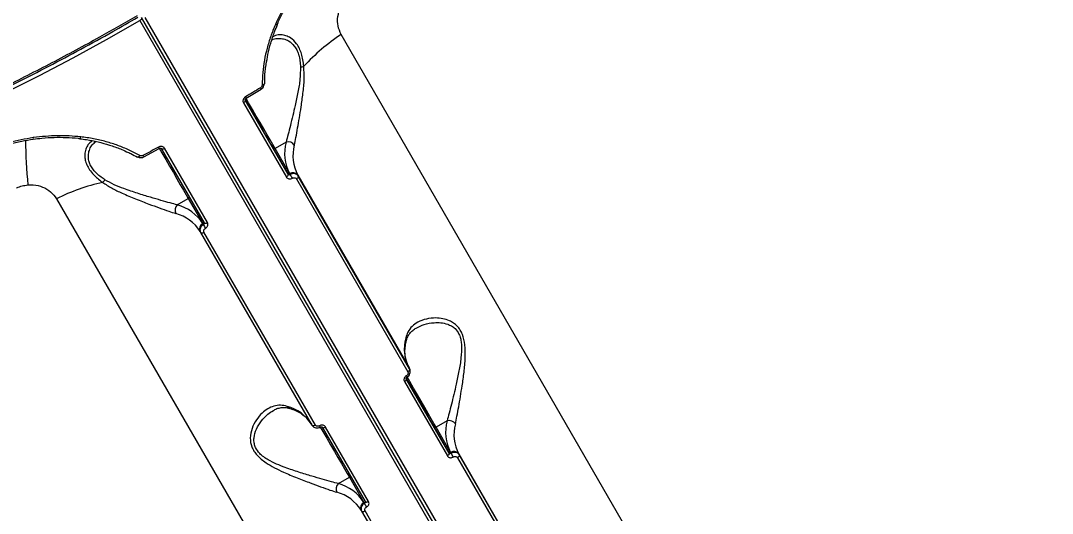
# Model space of a CAD drawing. Header units: millimetres. Extents: x -10881 to 8954, y -8695 to 5624.
# Drawn here: x 2456.9 to 2786.4, y -2747.9 to -2590.5 of the extents above; entities that cross this region are included whole.
import ezdxf

# ---------------------------------------------------------------- set-up
doc = ezdxf.new("R2010")
doc.units = ezdxf.units.MM
for name, color, linetype in [('DIKOM_ОБЪЕКТ', 7, 'Continuous'), ('DIKOM_РАЗМЕР_ЗОНА', 7, 'Continuous'), ('DIKOM_РАЗМЕР_ОБЪЕКТА', 7, 'Continuous')]:
    doc.layers.add(name, color=color, linetype=linetype)
doc.styles.add('style1', font='arial.ttf', dxfattribs={"width": 0.8})
doc.dimstyles.new('1-50', dxfattribs={"dimtxt": 300, "dimasz": 200, "dimexe": 100, "dimexo": 0, "dimgap": 100, "dimtad": 1, "dimtxsty": 'style1', "dimcen": 200, "dimclrd": 7, "dimclre": 7, "dimclrt": 7, "dimadec": 1, "dimazin": 2, "dimtfac": 1, "dimtmove": 0, "dimatfit": 2, "dimfxl": 0, "dimlwd": 25, "dimlwe": 18, "dimarcsym": 0})

# ---------------------------------------------------------------- blocks, each defined once
blk = doc.blocks.new('*D10')
at = {"layer": 'Defpoints', "color": 0, "transparency": 16777216}
for p in [(-7152.73, 2730.8), (7385.22, 911.28), (7385.22, -7693.77)]:
    blk.add_point(p, dxfattribs=at)
at = {"layer": 'DIKOM_РАЗМЕР_ОБЪЕКТА', "color": 7, "lineweight": 18, "transparency": 16777216}
for p, q in [((-7152.73, 2730.8), (-7152.73, -7793.77)), ((7385.22, 911.28), (7385.22, -7793.77))]:
    blk.add_line(p, q, dxfattribs=at)
at = {"layer": 'DIKOM_РАЗМЕР_ОБЪЕКТА', "color": 7, "lineweight": 25, "transparency": 16777216}
blk.add_line((-6952.73, -7693.77), (7185.22, -7693.77), dxfattribs=at)
at = {"layer": 'DIKOM_РАЗМЕР_ОБЪЕКТА', "color": 7, "transparency": 16777216}
for points in [[(-6952.73, -7660.43), (-6952.73, -7727.1), (-7152.73, -7693.77)], [(7185.22, -7660.43), (7185.22, -7727.1), (7385.22, -7693.77)]]:
    blk.add_solid(points, dxfattribs=at)
at = {"layer": 'DIKOM_РАЗМЕР_ОБЪЕКТА', "color": 7, "transparency": 16777216, "insert": (116.24, -7440.59), "char_height": 300, "attachment_point": 5, "style": 'style1'}
blk.add_mtext('14500', dxfattribs=at)
blk = doc.blocks.new('*D12')
at = {"layer": 'Defpoints', "color": 0, "transparency": 16777216}
for p in [(-9113.32, 3014.05), (8954.2, 2756.48), (8954.2, -8594.51)]:
    blk.add_point(p, dxfattribs=at)
at = {"layer": 'DIKOM_РАЗМЕР_ЗОНА', "color": 7, "lineweight": 18, "transparency": 16777216}
for p, q in [((-9113.32, 3014.05), (-9113.32, -8694.51)), ((8954.2, 2756.48), (8954.2, -8694.51))]:
    blk.add_line(p, q, dxfattribs=at)
at = {"layer": 'DIKOM_РАЗМЕР_ЗОНА', "color": 7, "lineweight": 25, "transparency": 16777216}
blk.add_line((-8913.32, -8594.51), (8754.2, -8594.51), dxfattribs=at)
at = {"layer": 'DIKOM_РАЗМЕР_ЗОНА', "color": 7, "transparency": 16777216}
for points in [[(-8913.32, -8561.18), (-8913.32, -8627.85), (-9113.32, -8594.51)], [(8754.2, -8561.18), (8754.2, -8627.85), (8954.2, -8594.51)]]:
    blk.add_solid(points, dxfattribs=at)
at = {"layer": 'DIKOM_РАЗМЕР_ЗОНА', "color": 7, "transparency": 16777216, "insert": (-79.56, -8341.34), "char_height": 300, "attachment_point": 5, "style": 'style1'}
blk.add_mtext('18000', dxfattribs=at)

msp = doc.modelspace()

# ---------------------------------------------------------------- linework, layer by layer
at = {"layer": 'DIKOM_ОБЪЕКТ', "color": 7, "linetype": 'Continuous', "lineweight": 15}
for p, q in [((2702.998, -2948.798), (2495.548, -2589.52)), ((2704.123, -2948.743), (2496.673, -2589.465)), ((2494.937, -2590.467), (2702.387, -2949.746)), ((2709.29, -2854.691), (2559.274, -2594.883)), ((2528.916, -2615.273), (2533.718, -2612.35)), ((2534.721, -2610.617), (2534.721, -2610.628)), ((2542.339, -2639.559), (2528.623, -2615.805)), ((2528.044, -2616.733), (2541.76, -2640.487)), ((2541.667, -2629.291), (2538.159, -2631.317)), ((2496.237, -2633.99), (2501.169, -2631.293)), ((2501.776, -2631.305), (2515.492, -2655.059)), ((2516.585, -2655.022), (2502.87, -2631.268)), ((2537.512, -2631.196), (2542.339, -2639.559)), ((2542.792, -2639.344), (2538.159, -2631.317)), ((2494.235, -2633.992), (2494.244, -2633.997)), ((2542.972, -2639.656), (2542.792, -2639.344)), ((2544.978, -2641.048), (2580.553, -2702.66)), ((2545.381, -2639.828), (2580.957, -2701.44)), ((2545.551, -2640.123), (2545.381, -2639.828)), ((2581.126, -2701.734), (2545.551, -2640.123)), ((2468.337, -2647.385), (2618.353, -2907.194)), ((2506.938, -2649.342), (2510.446, -2647.317)), ((2510.446, -2647.317), (2515.079, -2655.344)), ((2515.079, -2655.344), (2515.259, -2655.656)), ((2514.204, -2657.828), (2514.374, -2658.123)), ((2514.374, -2658.123), (2549.949, -2719.734)), ((2551.038, -2719.7), (2515.462, -2658.089)), ((2580.957, -2701.44), (2581.126, -2701.734)), ((2593.773, -2728.636), (2580.057, -2704.882)), ((2579.478, -2705.811), (2593.194, -2729.565)), ((2593.101, -2718.369), (2589.593, -2720.394)), ((2553.21, -2720.382), (2566.926, -2744.136)), ((2568.019, -2744.099), (2554.304, -2720.345)), ((2588.946, -2720.273), (2593.773, -2728.636)), ((2594.226, -2728.421), (2589.593, -2720.394)), ((2594.406, -2728.733), (2594.226, -2728.421)), ((2596.412, -2730.125), (2631.987, -2791.737)), ((2596.815, -2728.906), (2632.39, -2790.517)), ((2596.985, -2729.2), (2596.815, -2728.906)), ((2632.56, -2790.812), (2596.985, -2729.2)), ((2558.372, -2738.419), (2561.88, -2736.394)), ((2561.88, -2736.394), (2566.513, -2744.421)), ((2566.513, -2744.421), (2566.693, -2744.733)), ((2565.638, -2746.906), (2565.808, -2747.2)), ((2565.808, -2747.2), (2601.383, -2808.812)), ((2602.472, -2808.778), (2566.896, -2747.166))]:
    msp.add_line(p, q, dxfattribs=at)
at = {"layer": 'DIKOM_ОБЪЕКТ', "color": 7, "linetype": 'Continuous', "lineweight": 15, "flags": 128}
for points in [[(2495.548, -2589.52), (2495.581, -2589.617), (2495.58, -2589.729), (2495.545, -2589.853), (2495.476, -2589.983), (2495.376, -2590.114), (2495.25, -2590.242), (2495.101, -2590.361), (2494.937, -2590.467)], [(2452.055, -2613.475), (2462.879, -2607.978), (2473.641, -2602.308), (2484.33, -2596.469), (2494.937, -2590.467)], [(2538.847, -2591.695), (2538.822, -2591.729), (2538.762, -2591.756), (2538.672, -2591.768), (2538.555, -2591.762), (2538.416, -2591.74), (2538.259, -2591.702)], [(2533.497, -2611.918), (2532.897, -2612.285), (2532.297, -2612.652), (2531.697, -2613.019), (2531.096, -2613.385), (2530.495, -2613.75), (2529.893, -2614.115), (2529.292, -2614.48), (2528.689, -2614.844)], [(2534.721, -2610.628), (2534.714, -2610.679), (2534.673, -2610.761), (2534.598, -2610.837), (2534.491, -2610.906), (2534.357, -2610.964), (2534.199, -2611.01), (2534.024, -2611.043)], [(2528.623, -2615.805), (2528.656, -2615.899), (2528.657, -2616.008), (2528.624, -2616.129), (2528.559, -2616.255), (2528.465, -2616.384), (2528.344, -2616.509), (2528.203, -2616.627), (2528.044, -2616.733)], [(2528.597, -2615.756), (2528.636, -2615.824), (2528.999, -2616.451), (2529.495, -2617.311), (2530.086, -2618.334), (2530.722, -2619.436), (2531.353, -2620.529), (2531.927, -2621.523), (2532.398, -2622.339), (2532.728, -2622.911), (2532.89, -2623.191), (2532.87, -2623.158), (2532.671, -2622.813), (2532.309, -2622.186), (2531.812, -2621.326)], [(2531.812, -2621.326), (2531.222, -2620.303), (2530.586, -2619.201), (2529.955, -2618.109), (2529.381, -2617.114), (2528.91, -2616.298), (2528.601, -2615.764)], [(2528.616, -2615.787), (2529.325, -2617.014), (2530.515, -2619.076), (2531.709, -2621.144), (2532.879, -2623.171), (2533.999, -2625.111), (2535.045, -2626.923), (2535.993, -2628.564), (2536.821, -2629.999), (2537.512, -2631.196)], [(2538.159, -2631.317), (2537.447, -2630.083), (2536.593, -2628.603), (2535.615, -2626.91), (2534.537, -2625.042), (2533.382, -2623.041), (2532.175, -2620.951), (2530.944, -2618.819), (2529.716, -2616.692), (2528.88, -2615.245)], [(2475.781, -2628.105), (2475.825, -2628.1), (2475.879, -2628.062), (2475.934, -2627.989), (2475.988, -2627.885), (2476.038, -2627.754), (2476.084, -2627.599)], [(2500.911, -2630.882), (2500.294, -2631.221), (2499.678, -2631.56), (2499.061, -2631.899), (2498.444, -2632.237), (2497.826, -2632.574), (2497.209, -2632.911), (2496.591, -2633.247), (2495.973, -2633.582)], [(2501.172, -2631.252), (2502.003, -2632.692), (2503.231, -2634.819), (2504.462, -2636.951), (2505.669, -2639.041), (2506.824, -2641.042), (2507.903, -2642.91), (2508.88, -2644.603), (2509.734, -2646.083), (2510.446, -2647.317)], [(2501.776, -2631.305), (2501.841, -2631.381), (2501.936, -2631.436), (2502.056, -2631.467), (2502.198, -2631.474), (2502.357, -2631.457), (2502.526, -2631.416), (2502.699, -2631.352), (2502.87, -2631.268)], [(2494.244, -2633.997), (2494.292, -2634.017), (2494.383, -2634.022), (2494.486, -2633.995), (2494.599, -2633.937), (2494.717, -2633.85), (2494.836, -2633.737), (2494.951, -2633.602)], [(2542.339, -2639.559), (2542.372, -2639.653), (2542.372, -2639.762), (2542.339, -2639.882), (2542.275, -2640.009), (2542.18, -2640.138), (2542.06, -2640.263), (2541.918, -2640.381), (2541.76, -2640.487)], [(2545.551, -2640.123), (2545.584, -2640.217), (2545.585, -2640.325), (2545.552, -2640.445), (2545.488, -2640.571), (2545.395, -2640.699), (2545.276, -2640.824), (2545.135, -2640.942), (2544.978, -2641.048)], [(2515.492, -2655.059), (2515.557, -2655.135), (2515.652, -2655.19), (2515.772, -2655.221), (2515.914, -2655.228), (2516.072, -2655.211), (2516.241, -2655.17), (2516.414, -2655.106), (2516.585, -2655.022)], [(2514.374, -2658.123), (2514.439, -2658.198), (2514.533, -2658.253), (2514.653, -2658.285), (2514.794, -2658.292), (2514.951, -2658.275), (2515.119, -2658.235), (2515.292, -2658.172), (2515.462, -2658.089)], [(2581.126, -2701.734), (2581.16, -2701.828), (2581.16, -2701.937), (2581.127, -2702.057), (2581.063, -2702.183), (2580.97, -2702.311), (2580.851, -2702.436), (2580.71, -2702.554), (2580.553, -2702.66)], [(2580.057, -2704.882), (2580.09, -2704.976), (2580.09, -2705.086), (2580.058, -2705.206), (2579.993, -2705.332), (2579.899, -2705.461), (2579.778, -2705.586), (2579.637, -2705.704), (2579.478, -2705.811)], [(2580.031, -2704.833), (2580.07, -2704.901), (2580.433, -2705.529), (2580.929, -2706.389), (2581.519, -2707.411), (2582.156, -2708.513), (2582.787, -2709.606), (2583.361, -2710.601), (2583.832, -2711.417), (2584.162, -2711.988), (2584.323, -2712.268), (2584.304, -2712.235), (2584.105, -2711.89), (2583.743, -2711.263), (2583.246, -2710.403)], [(2583.246, -2710.403), (2582.656, -2709.381), (2582.02, -2708.279), (2581.389, -2707.186), (2580.815, -2706.191), (2580.343, -2705.375), (2580.035, -2704.841)], [(2580.05, -2704.864), (2580.758, -2706.091), (2581.949, -2708.153), (2583.143, -2710.221), (2584.313, -2712.248), (2585.433, -2714.189), (2586.479, -2716), (2587.427, -2717.641), (2588.255, -2719.076), (2588.946, -2720.273)], [(2589.593, -2720.394), (2588.881, -2719.16), (2588.027, -2717.68), (2587.049, -2715.988), (2585.971, -2714.12), (2584.815, -2712.118), (2583.609, -2710.028), (2582.378, -2707.896), (2581.15, -2705.769), (2580.299, -2704.296)], [(2549.949, -2719.734), (2550.014, -2719.81), (2550.108, -2719.865), (2550.228, -2719.896), (2550.369, -2719.904), (2550.527, -2719.887), (2550.695, -2719.846), (2550.867, -2719.783), (2551.038, -2719.7)], [(2552.606, -2720.329), (2553.437, -2721.769), (2554.665, -2723.896), (2555.896, -2726.028), (2557.103, -2728.118), (2558.258, -2730.12), (2559.337, -2731.988), (2560.314, -2733.68), (2561.168, -2735.16), (2561.88, -2736.394)], [(2553.21, -2720.382), (2553.275, -2720.458), (2553.37, -2720.513), (2553.49, -2720.544), (2553.632, -2720.552), (2553.791, -2720.534), (2553.959, -2720.493), (2554.133, -2720.429), (2554.304, -2720.345)], [(2593.773, -2728.636), (2593.806, -2728.73), (2593.806, -2728.84), (2593.773, -2728.96), (2593.709, -2729.086), (2593.614, -2729.215), (2593.494, -2729.34), (2593.352, -2729.458), (2593.194, -2729.565)], [(2596.985, -2729.2), (2597.018, -2729.294), (2597.019, -2729.403), (2596.986, -2729.522), (2596.922, -2729.648), (2596.829, -2729.776), (2596.71, -2729.901), (2596.569, -2730.019), (2596.412, -2730.125)], [(2566.926, -2744.136), (2566.991, -2744.212), (2567.086, -2744.267), (2567.206, -2744.298), (2567.348, -2744.306), (2567.506, -2744.288), (2567.675, -2744.247), (2567.848, -2744.183), (2568.019, -2744.099)], [(2565.808, -2747.2), (2565.873, -2747.276), (2565.967, -2747.33), (2566.087, -2747.362), (2566.228, -2747.37), (2566.385, -2747.353), (2566.553, -2747.312), (2566.726, -2747.249), (2566.896, -2747.166)]]:
    msp.add_lwpolyline(points, dxfattribs=at)
at = {"layer": 'DIKOM_ОБЪЕКТ', "color": 7, "linetype": 'Continuous', "lineweight": 15}
for centre, radius, start, end in [((2596.83, -2651.006), 67.53, 123.78907, 137.1135), ((2545.564, -2599.032), 6.276, 276.46187, 286.53765), ((2531.992, -2612.959), 1.83, 19.42841, 34.68679), ((2526.644, -2616.198), 2.453, 22.14248, 33.49969), ((2635.279, -2626.38), 176.858, 180.75216, 185.3818), ((2460.07, -2628.069), 0.908, 342.5962, 13.83709), ((2554.968, -2632.891), 13.78, 164.85518, 207.92059), ((2542.333, -2631.571), 2.375, 33.66228, 106.28517), ((2503.097, -2629.792), 2.443, 206.49019, 217.89674), ((2537.897, -2630.929), 0.468, 214.73946, 304.05838), ((2556.977, -2633.683), 13.123, 164.85518, 207.92059), ((2497.622, -2632.803), 1.824, 205.3035, 220.61032), ((2543.842, -2640.896), 1.874, 34.73946, 124.05838), ((2498.16, -2707.963), 67.521, 102.88547, 116.21105), ((2478.785, -2637.587), 6.277, 313.46407, 323.53862), ((2523.776, -2652.268), 22.969, 29.88152, 33.30537), ((2510.237, -2646.892), 0.473, 296.20231, 20.53403), ((2508.58, -2651.058), 2.375, 133.71222, 206.34166), ((2503.086, -2664.793), 13.12, 32.06427, 75.13688), ((2503.405, -2662.657), 13.776, 32.06427, 75.13688), ((2515.899, -2657.029), 1.874, 115.94043, 205.26593), ((2535.692, -2645.386), 22.868, 206.68503, 210.12397), ((2592.552, -2695.295), 13.123, 164.85518, 207.92059), ((2578.765, -2692.554), 1.314, 348.28572, 31.54968), ((2578.039, -2705.297), 2.497, 22.2679, 33.4231), ((2538.661, -2726.405), 13.12, 32.06427, 75.13688), ((2543.182, -2713.098), 1.314, 208.45684, 251.6991), ((2606.402, -2721.969), 13.78, 164.85518, 207.92059), ((2593.767, -2720.649), 2.375, 33.66228, 106.28517), ((2554.603, -2718.827), 2.526, 206.63446, 217.65974), ((2589.331, -2720.006), 0.468, 214.73946, 304.05838), ((2608.411, -2722.761), 13.123, 164.85518, 207.92059), ((2595.275, -2729.973), 1.874, 34.73946, 124.05838), ((2575.21, -2741.345), 22.969, 29.88152, 33.30537), ((2561.671, -2735.969), 0.473, 296.20231, 20.53403), ((2560.013, -2740.136), 2.375, 133.71222, 206.34166), ((2554.52, -2753.871), 13.12, 32.06427, 75.13688), ((2554.839, -2751.734), 13.776, 32.06427, 75.13688), ((2567.333, -2746.106), 1.874, 115.94043, 205.26593), ((2587.126, -2734.463), 22.868, 206.68503, 210.12397)]:
    msp.add_arc(centre, radius, start, end, dxfattribs=at)
for points, knots in [([(2546.044, -2578.724), (2544.541, -2580.765), (2541.499, -2584.896), (2539.348, -2589.416), (2538.259, -2591.702)], [0, 0, 0, 0, 0.49417114, 1, 1, 1, 1]), ([(2538.856, -2591.7), (2538.877, -2591.65), (2539.384, -2590.427), (2540.547, -2588.069), (2542.455, -2584.683), (2544.434, -2581.634), (2545.867, -2579.78), (2546.494, -2578.968)], [0, 0, 0, 0, 0.0110555, 0.2727529, 0.5345805, 0.7962432, 1, 1, 1, 1]), ([(2559.274, -2594.883), (2558.877, -2594.002), (2558.091, -2592.257), (2558.085, -2589.214), (2558.82, -2586.637), (2559.702, -2585.255), (2560.016, -2584.762)], [0, 0, 0, 0, 0.2885643, 0.5716288, 0.8470383, 1, 1, 1, 1]), ([(2494.079, -2588.982), (2490.1, -2591.246), (2481.081, -2596.38), (2466.849, -2604.039), (2451.383, -2611.968), (2435.765, -2619.545), (2419.913, -2626.814), (2403.887, -2633.731), (2387.676, -2640.292), (2371.424, -2646.431), (2355.35, -2652.067), (2339.524, -2657.191), (2323.932, -2661.825), (2308.413, -2666.019), (2292.883, -2669.79), (2277.409, -2673.108), (2261.984, -2675.963), (2246.751, -2678.322), (2231.914, -2680.154), (2217.528, -2681.47), (2203.572, -2682.292), (2189.901, -2682.63), (2176.444, -2682.477), (2163.265, -2681.822), (2150.366, -2680.649), (2137.869, -2678.961), (2126.081, -2676.809), (2115.015, -2674.24), (2104.631, -2671.292), (2094.677, -2667.903), (2085.112, -2664.049), (2075.972, -2659.742), (2067.314, -2654.931), (2060.918, -2650.963), (2057.595, -2648.457), (2056.795, -2647.853)], [0, 0, 0, 0, 0.0243786, 0.0552569, 0.0861352, 0.1172279, 0.1483207, 0.18009, 0.2118592, 0.2438622, 0.2758653, 0.3067436, 0.3376219, 0.3687146, 0.3998074, 0.4315767, 0.463346, 0.495349, 0.527352, 0.5582303, 0.5891086, 0.6202014, 0.6512942, 0.6830635, 0.7148327, 0.7468358, 0.7788388, 0.8086119, 0.8383851, 0.8683504, 0.8983156, 0.9288846, 0.9594535, 0.9902306, 1, 1, 1, 1]), ([(2056.941, -2648.116), (2057.123, -2648.253), (2058.987, -2649.662), (2062.763, -2652.164), (2068.28, -2655.601), (2074.05, -2658.821), (2080.042, -2661.847), (2086.265, -2664.674), (2092.714, -2667.302), (2099.391, -2669.732), (2106.296, -2671.963), (2113.429, -2673.995), (2120.79, -2675.828), (2128.366, -2677.458), (2136.136, -2678.882), (2144.074, -2680.094), (2152.169, -2681.091), (2160.412, -2681.874), (2168.807, -2682.444), (2177.356, -2682.801), (2186.061, -2682.945), (2194.926, -2682.878), (2203.951, -2682.598), (2213.14, -2682.105), (2222.498, -2681.399), (2232.013, -2680.48), (2241.653, -2679.352), (2251.38, -2678.017), (2261.166, -2676.48), (2271.011, -2674.742), (2280.917, -2672.803), (2290.887, -2670.662), (2300.926, -2668.319), (2311.035, -2665.774), (2321.217, -2663.025), (2331.475, -2660.073), (2341.814, -2656.915), (2352.229, -2653.552), (2362.692, -2649.994), (2373.16, -2646.254), (2383.597, -2642.344), (2393.993, -2638.27), (2404.353, -2634.03), (2414.68, -2629.622), (2424.979, -2625.046), (2435.253, -2620.3), (2445.503, -2615.383), (2455.733, -2610.294), (2465.947, -2605.032), (2476.143, -2599.589), (2485.614, -2594.382), (2491.648, -2590.923), (2494.318, -2589.393)], [0, 0, 0, 0, 0.0022082, 0.0226737, 0.043085, 0.0634585, 0.0838103, 0.1041567, 0.1245123, 0.1448892, 0.1653033, 0.1857705, 0.2063068, 0.2269217, 0.247524, 0.2680804, 0.2885446, 0.3089396, 0.3292884, 0.349614, 0.3699394, 0.3902827, 0.4106642, 0.4311069, 0.451634, 0.4722683, 0.4929428, 0.5135312, 0.5340189, 0.5544291, 0.5747851, 0.5951102, 0.6154275, 0.6357577, 0.6561188, 0.6765339, 0.6970262, 0.7176188, 0.7382909, 0.7589167, 0.7794277, 0.7998544, 0.8202199, 0.8405475, 0.8608605, 0.8811819, 0.9015273, 0.9219199, 0.942383, 0.9629396, 0.9835988, 1, 1, 1, 1]), ([(2538.259, -2591.702), (2537.745, -2592.957), (2536.72, -2595.46), (2535.562, -2599.292), (2534.699, -2603.174), (2534.143, -2607.109), (2534.064, -2609.728), (2534.024, -2611.043)], [0, 0, 0, 0, 0.1978344, 0.3948167, 0.593168, 0.7958375, 1, 1, 1, 1]), ([(2535.333, -2604.373), (2535.496, -2603.351), (2535.855, -2601.107), (2536.765, -2597.647), (2537.797, -2594.443), (2538.634, -2592.49), (2538.961, -2591.727)], [0, 0, 0, 0, 0.2405064, 0.5280962, 0.8156847, 1, 1, 1, 1]), ([(2537.138, -2596.638), (2537.263, -2596.57), (2537.94, -2596.201), (2539.228, -2596.072), (2540.912, -2596.243), (2542.634, -2596.925), (2544.092, -2598.156), (2545.107, -2599.781), (2545.523, -2600.845), (2545.864, -2602.023), (2546.131, -2603.316), (2546.223, -2604.612), (2546.27, -2605.269)], [0, 0, 0, 0, 0.0375115, 0.2034828, 0.3298322, 0.4594201, 0.6269847, 0.7122184, 0.8005317, 0.8132368, 0.9053371, 1, 1, 1, 1]), ([(2547.351, -2605.049), (2547.266, -2604.359), (2547.098, -2602.98), (2546.632, -2601.047), (2545.955, -2599.308), (2544.85, -2597.448), (2543.337, -2596.038), (2541.611, -2595.207), (2539.951, -2594.914), (2538.532, -2595.021), (2537.747, -2595.463), (2537.479, -2595.613)], [0, 0, 0, 0, 0.0902686, 0.1804319, 0.2714666, 0.3624883, 0.5246169, 0.6459455, 0.7674325, 0.9207701, 1, 1, 1, 1]), ([(2704.365, -2949.164), (2706.111, -2948.147), (2711.176, -2945.2), (2719.493, -2940.216), (2729.28, -2934.17), (2738.965, -2927.993), (2748.543, -2921.691), (2758.005, -2915.27), (2767.345, -2908.733), (2776.555, -2902.086), (2785.629, -2895.334), (2794.561, -2888.482), (2803.342, -2881.534), (2811.967, -2874.496), (2820.429, -2867.374), (2828.722, -2860.173), (2836.839, -2852.897), (2844.774, -2845.553), (2852.523, -2838.147), (2860.077, -2830.683), (2867.433, -2823.167), (2874.584, -2815.604), (2881.525, -2808.002), (2888.251, -2800.364), (2894.756, -2792.698), (2901.036, -2785.007), (2907.087, -2777.3), (2912.903, -2769.58), (2918.48, -2761.854), (2923.814, -2754.128), (2928.9, -2746.408), (2933.736, -2738.698), (2938.317, -2731.006), (2942.64, -2723.336), (2946.701, -2715.694), (2950.498, -2708.087), (2954.027, -2700.52), (2957.286, -2692.998), (2960.272, -2685.527), (2962.984, -2678.114), (2965.418, -2670.762), (2967.573, -2663.479), (2969.447, -2656.269), (2971.039, -2649.138), (2972.347, -2642.092), (2973.371, -2635.135), (2974.11, -2628.274), (2974.561, -2621.513), (2974.731, -2614.856), (2974.598, -2608.317), (2974.307, -2603.072), (2973.957, -2600.052), (2973.85, -2599.13)], [0, 0, 0, 0, 0.0107471, 0.0311651, 0.0515835, 0.0720021, 0.0924206, 0.1128393, 0.1332582, 0.1536771, 0.1740963, 0.1945156, 0.2149352, 0.2353551, 0.2557752, 0.2761956, 0.2966164, 0.3170376, 0.3374591, 0.3578811, 0.3783035, 0.3987263, 0.4191497, 0.4395736, 0.459998, 0.480423, 0.5008486, 0.5212748, 0.5417016, 0.5621289, 0.5825569, 0.6029854, 0.6234145, 0.6438441, 0.6642741, 0.6847045, 0.7051351, 0.7255658, 0.7459964, 0.7664267, 0.7868564, 0.8072852, 0.8277127, 0.8481386, 0.8685623, 0.8889834, 0.9094014, 0.9298156, 0.9502254, 0.9706305, 0.9910301, 1, 1, 1, 1]), ([(2534.848, -2610.616), (2534.852, -2609.939), (2534.863, -2608.069), (2535.044, -2605.977), (2535.297, -2604.569), (2535.333, -2604.373)], [0, 0, 0, 0, 0.3278772, 0.9062844, 1, 1, 1, 1]), ([(2546.27, -2605.269), (2546.249, -2606.559), (2546.205, -2609.252), (2545.463, -2613.405), (2544.641, -2617.319), (2543.807, -2620.882), (2543.05, -2623.99), (2542.323, -2626.897), (2541.887, -2628.486), (2541.667, -2629.291)], [0, 0, 0, 0, 0.1463761, 0.3054972, 0.4689915, 0.6008956, 0.7350963, 0.8657016, 1, 1, 1, 1]), ([(2544.31, -2630.255), (2544.478, -2629.457), (2544.822, -2627.834), (2545.369, -2624.834), (2545.935, -2621.558), (2546.534, -2617.854), (2547.101, -2613.708), (2547.563, -2609.293), (2547.419, -2606.424), (2547.351, -2605.049)], [0, 0, 0, 0, 0.12953857, 0.26350646, 0.39383509, 0.5268955, 0.68604446, 0.84953542, 1, 1, 1, 1]), ([(2534.024, -2611.043), (2534.013, -2611.145), (2533.991, -2611.351), (2533.825, -2611.642), (2533.642, -2611.824), (2533.522, -2611.901), (2533.497, -2611.918)], [0, 0, 0, 0, 0.3056925, 0.6116133, 0.9180226, 1, 1, 1, 1]), ([(2533.71, -2612.336), (2533.889, -2612.21), (2534.286, -2611.932), (2534.651, -2611.305), (2534.692, -2610.838), (2534.711, -2610.629)], [0, 0, 0, 0, 0.3137935, 0.6930988, 1, 1, 1, 1]), ([(2528.689, -2614.844), (2528.597, -2614.907), (2528.366, -2615.065), (2528.081, -2615.417), (2527.9, -2615.865), (2527.87, -2616.332), (2527.986, -2616.6), (2528.044, -2616.733)], [0, 0, 0, 0, 0.1418471, 0.3567284, 0.5713333, 0.7857186, 1, 1, 1, 1]), ([(2528.637, -2615.823), (2528.632, -2615.817), (2528.614, -2615.795), (2528.593, -2615.736), (2528.63, -2615.584), (2528.706, -2615.454), (2528.806, -2615.343), (2528.888, -2615.295), (2528.919, -2615.277)], [0, 0, 0, 0, 0.1489983, 0.4752925, 0.6350192, 0.7709288, 0.912957, 1, 1, 1, 1]), ([(2460.952, -2627.852), (2458.344, -2628.308), (2453.064, -2629.229), (2448.041, -2631.099), (2445.499, -2632.046)], [0, 0, 0, 0, 0.4938421, 1, 1, 1, 1]), ([(2445.759, -2632.457), (2445.763, -2632.455), (2446.989, -2631.933), (2449.509, -2631.028), (2453.338, -2629.86), (2457.158, -2628.944), (2459.704, -2628.543), (2460.938, -2628.348)], [0, 0, 0, 0, 0.0008824, 0.2548735, 0.5086418, 0.7618642, 1, 1, 1, 1]), ([(2460.939, -2628.367), (2461.866, -2628.238), (2464.084, -2627.932), (2467.604, -2627.731), (2471.463, -2627.757), (2474.198, -2627.898), (2475.614, -2628.103), (2475.779, -2628.127)], [0, 0, 0, 0, 0.1860145, 0.4447664, 0.7046718, 0.9655411, 1, 1, 1, 1]), ([(2476.084, -2627.599), (2473.618, -2627.402), (2468.629, -2627.001), (2463.53, -2627.566), (2460.952, -2627.852)], [0, 0, 0, 0, 0.4941765, 1, 1, 1, 1]), ([(2475.755, -2628.221), (2476.476, -2628.304), (2478.47, -2628.534), (2481.652, -2629.194), (2485.278, -2630.189), (2488.313, -2631.238), (2490.068, -2632.049), (2490.713, -2632.347)], [0, 0, 0, 0, 0.1357279, 0.3755634, 0.6168348, 0.8589582, 1, 1, 1, 1]), ([(2494.951, -2633.602), (2493.831, -2632.998), (2491.593, -2631.792), (2487.989, -2630.322), (2484.204, -2629.111), (2480.233, -2628.165), (2477.47, -2627.788), (2476.084, -2627.599)], [0, 0, 0, 0, 0.1976813, 0.3947, 0.5930892, 0.7957984, 1, 1, 1, 1]), ([(2479.758, -2628.858), (2479.274, -2629.261), (2478.415, -2629.976), (2477.648, -2631.531), (2477.341, -2633.073), (2477.425, -2634.661), (2477.825, -2636.171), (2478.611, -2637.75), (2480.064, -2639.666), (2481.707, -2641.121), (2482.916, -2642.006), (2483.103, -2642.142)], [0, 0, 0, 0, 0.1641767, 0.2913956, 0.4219036, 0.5156607, 0.6117485, 0.706517, 0.8049104, 0.9698398, 1, 1, 1, 1]), ([(2483.833, -2641.317), (2483.651, -2641.197), (2482.482, -2640.429), (2480.955, -2639.186), (2479.627, -2637.519), (2479.121, -2636.542), (2478.746, -2635.533), (2478.517, -2634.496), (2478.529, -2632.991), (2478.937, -2631.49), (2479.725, -2630.075), (2480.527, -2629.418), (2480.927, -2629.09)], [0, 0, 0, 0, 0.03128651, 0.20035226, 0.28836018, 0.37977629, 0.39667725, 0.49306734, 0.59236196, 0.72594812, 0.86324262, 1, 1, 1, 1]), ([(2490.713, -2632.347), (2491.185, -2632.549), (2492.388, -2633.065), (2493.497, -2633.709), (2494.172, -2634.1)], [0, 0, 0, 0, 0.3920236, 1, 1, 1, 1]), ([(2502.87, -2631.268), (2502.816, -2631.19), (2502.681, -2630.992), (2502.342, -2630.766), (2501.882, -2630.648), (2501.376, -2630.674), (2501.066, -2630.812), (2500.911, -2630.882)], [0, 0, 0, 0, 0.14062014, 0.3550994, 0.56986808, 0.78488261, 1, 1, 1, 1]), ([(2501.171, -2631.294), (2501.179, -2631.289), (2501.233, -2631.254), (2501.352, -2631.216), (2501.507, -2631.196), (2501.641, -2631.213), (2501.732, -2631.255), (2501.766, -2631.284), (2501.772, -2631.302), (2501.774, -2631.307)], [0, 0, 0, 0, 0.0253311, 0.1804944, 0.3335226, 0.4978807, 0.6811404, 0.9128201, 1, 1, 1, 1]), ([(2494.253, -2633.982), (2494.419, -2634.067), (2494.792, -2634.256), (2495.475, -2634.267), (2495.982, -2634.142), (2496.214, -2633.999), (2496.235, -2633.986)], [0, 0, 0, 0, 0.2708243, 0.6082142, 0.9644393, 1, 1, 1, 1]), ([(2495.973, -2633.582), (2495.869, -2633.628), (2495.661, -2633.719), (2495.323, -2633.733), (2495.088, -2633.674), (2494.975, -2633.614), (2494.951, -2633.602)], [0, 0, 0, 0, 0.3067236, 0.613302, 0.919473, 1, 1, 1, 1]), ([(2545.551, -2640.123), (2545.48, -2640.018), (2545.3, -2639.755), (2544.853, -2639.46), (2544.246, -2639.313), (2543.582, -2639.362), (2543.175, -2639.558), (2542.972, -2639.656)], [0, 0, 0, 0, 0.1407273, 0.3554498, 0.5702908, 0.7851571, 1, 1, 1, 1]), ([(2483.103, -2642.142), (2484.078, -2642.787), (2486.033, -2644.079), (2489.645, -2645.783), (2493.641, -2647.474), (2497.673, -2649.009), (2501.22, -2650.319), (2504.154, -2651.364), (2505.721, -2651.874), (2506.451, -2652.112)], [0, 0, 0, 0, 0.1281522, 0.2567389, 0.4268156, 0.5968782, 0.7373104, 0.8775716, 1, 1, 1, 1]), ([(2506.938, -2649.342), (2506.204, -2649.15), (2504.632, -2648.739), (2501.714, -2647.906), (2498.209, -2646.879), (2494.213, -2645.663), (2490.296, -2644.341), (2486.737, -2642.962), (2484.81, -2641.87), (2483.833, -2641.317)], [0, 0, 0, 0, 0.1227089, 0.2624621, 0.4060162, 0.5749249, 0.7482621, 0.8723682, 1, 1, 1, 1]), ([(2541.76, -2640.487), (2541.814, -2640.565), (2541.949, -2640.763), (2542.284, -2640.983), (2542.738, -2641.09), (2543.235, -2641.05), (2543.539, -2640.9), (2543.691, -2640.825)], [0, 0, 0, 0, 0.1406201, 0.3550994, 0.5698681, 0.7848826, 1, 1, 1, 1]), ([(2542.972, -2639.656), (2542.923, -2639.682), (2542.824, -2639.736), (2542.661, -2639.754), (2542.512, -2639.722), (2542.402, -2639.65), (2542.357, -2639.585), (2542.339, -2639.559)], [0, 0, 0, 0, 0.21547407, 0.43064771, 0.64534848, 0.85958516, 1, 1, 1, 1]), ([(2543.691, -2640.825), (2543.792, -2640.774), (2543.995, -2640.674), (2544.326, -2640.647), (2544.629, -2640.718), (2544.852, -2640.865), (2544.942, -2640.996), (2544.978, -2641.048)], [0, 0, 0, 0, 0.2151387, 0.4301737, 0.6449794, 0.8594762, 1, 1, 1, 1]), ([(2455.572, -2643.966), (2455.625, -2643.942), (2456.209, -2643.671), (2457.401, -2643.23), (2458.593, -2643.056), (2459.201, -2642.968)], [0, 0, 0, 0, 0.0468117, 0.5142778, 1, 1, 1, 1]), ([(2459.201, -2642.968), (2459.786, -2642.942), (2461.423, -2642.869), (2464.022, -2643.521), (2466.654, -2645.048), (2467.773, -2646.601), (2468.337, -2647.385)], [0, 0, 0, 0, 0.1529617, 0.4283712, 0.7114357, 1, 1, 1, 1]), ([(2515.259, -2655.656), (2515.135, -2655.736), (2514.821, -2655.937), (2514.434, -2656.391), (2514.186, -2656.976), (2514.143, -2657.59), (2514.297, -2657.945), (2514.374, -2658.123)], [0, 0, 0, 0, 0.1417164, 0.3563996, 0.5709512, 0.7854607, 1, 1, 1, 1]), ([(2515.492, -2655.059), (2515.511, -2655.103), (2515.55, -2655.192), (2515.537, -2655.342), (2515.472, -2655.483), (2515.372, -2655.591), (2515.291, -2655.637), (2515.259, -2655.656)], [0, 0, 0, 0, 0.2139775, 0.4281717, 0.6427849, 0.8579017, 1, 1, 1, 1]), ([(2515.912, -2656.863), (2516.006, -2656.804), (2516.243, -2656.655), (2516.536, -2656.317), (2516.725, -2655.881), (2516.759, -2655.422), (2516.643, -2655.155), (2516.585, -2655.022)], [0, 0, 0, 0, 0.1418471, 0.3567284, 0.5713333, 0.7857186, 1, 1, 1, 1]), ([(2515.462, -2658.089), (2515.424, -2658), (2515.347, -2657.822), (2515.37, -2657.517), (2515.496, -2657.226), (2515.691, -2657.001), (2515.849, -2656.902), (2515.912, -2656.863)], [0, 0, 0, 0, 0.21424, 0.428583, 0.6431735, 0.858082, 1, 1, 1, 1]), ([(2595.744, -2719.332), (2595.912, -2718.534), (2596.256, -2716.911), (2596.802, -2713.912), (2597.37, -2710.635), (2597.965, -2706.932), (2598.547, -2702.782), (2598.958, -2698.354), (2598.927, -2694.213), (2598.273, -2691.188), (2597.318, -2689.275), (2596.362, -2688.05), (2595.198, -2687.076), (2593.645, -2686.22), (2591.712, -2685.64), (2589.169, -2685.4), (2586.389, -2685.719), (2583.824, -2686.677), (2581.853, -2688.117), (2580.522, -2689.788), (2580.085, -2691.215), (2579.885, -2691.867)], [0, 0, 0, 0, 0.0545824, 0.1110311, 0.1659464, 0.2220128, 0.2890718, 0.3579604, 0.4226727, 0.4774036, 0.5047497, 0.5330995, 0.5623538, 0.592382, 0.6398889, 0.6885844, 0.7592835, 0.8320596, 0.8901594, 0.9498675, 1, 1, 1, 1]), ([(2580.068, -2692.841), (2580.085, -2692.739), (2580.172, -2692.205), (2580.53, -2691.385), (2581.173, -2690.347), (2582.051, -2689.431), (2582.831, -2688.948), (2583.202, -2688.719)], [0, 0, 0, 0, 0.0509383, 0.2669489, 0.5042799, 0.7648462, 1, 1, 1, 1]), ([(2583.201, -2688.717), (2584.044, -2688.301), (2585.79, -2687.437), (2588.551, -2686.941), (2591.111, -2686.946), (2593.004, -2687.322), (2594.536, -2688.007), (2595.843, -2688.962), (2596.692, -2690.143), (2597.246, -2691.486), (2597.558, -2692.678), (2597.807, -2695.001), (2597.6, -2698.315), (2596.909, -2702.479), (2596.072, -2706.397), (2595.241, -2709.959), (2594.484, -2713.067), (2593.757, -2715.974), (2593.321, -2717.563), (2593.101, -2718.369)], [0, 0, 0, 0, 0.08333696, 0.17268717, 0.22990779, 0.28829384, 0.32225502, 0.35712789, 0.40704499, 0.42034238, 0.45148782, 0.48367049, 0.56055941, 0.64247405, 0.72663995, 0.79454343, 0.86362913, 0.93086397, 1, 1, 1, 1]), ([(2580.957, -2701.44), (2580.828, -2701.203), (2580.43, -2700.468), (2579.959, -2699.126), (2579.652, -2697.357), (2579.63, -2695.458), (2579.817, -2693.921), (2580.008, -2693.026), (2580.051, -2692.825)], [0, 0, 0, 0, 0.1027334, 0.3181905, 0.5309199, 0.7384588, 0.9414897, 1, 1, 1, 1]), ([(2580.342, -2704.336), (2580.524, -2704.211), (2580.924, -2703.936), (2581.286, -2703.291), (2581.395, -2702.593), (2581.317, -2702.052), (2581.149, -2701.811), (2581.106, -2701.75)], [0, 0, 0, 0, 0.2154779, 0.4735076, 0.7028358, 0.9236399, 1, 1, 1, 1]), ([(2580.123, -2703.921), (2580.031, -2703.984), (2579.8, -2704.142), (2579.515, -2704.494), (2579.334, -2704.942), (2579.304, -2705.409), (2579.42, -2705.677), (2579.478, -2705.811)], [0, 0, 0, 0, 0.1418471, 0.3567284, 0.5713333, 0.7857186, 1, 1, 1, 1]), ([(2580.071, -2704.901), (2580.066, -2704.894), (2580.048, -2704.872), (2580.027, -2704.813), (2580.064, -2704.661), (2580.14, -2704.531), (2580.24, -2704.421), (2580.322, -2704.372), (2580.353, -2704.354)], [0, 0, 0, 0, 0.1489983, 0.4752925, 0.6350192, 0.7709288, 0.912957, 1, 1, 1, 1]), ([(2580.553, -2702.66), (2580.591, -2702.749), (2580.669, -2702.927), (2580.649, -2703.239), (2580.529, -2703.539), (2580.339, -2703.773), (2580.185, -2703.879), (2580.123, -2703.921)], [0, 0, 0, 0, 0.21424, 0.428583, 0.6431735, 0.858082, 1, 1, 1, 1]), ([(2542.026, -2713.724), (2541.292, -2713.562), (2539.822, -2713.239), (2537.737, -2713.582), (2535.785, -2714.444), (2533.88, -2715.897), (2532.103, -2717.978), (2530.715, -2720.691), (2530.075, -2723.651), (2530.448, -2726.201), (2531.376, -2728.046), (2532.395, -2729.386), (2533.713, -2730.623), (2535.561, -2731.982), (2537.953, -2733.367), (2541.303, -2734.968), (2545.19, -2736.594), (2549.213, -2738.126), (2552.746, -2739.429), (2555.636, -2740.458), (2557.177, -2740.959), (2557.885, -2741.19)], [0, 0, 0, 0, 0.0554761, 0.1110246, 0.1664977, 0.2220062, 0.2900237, 0.3579634, 0.4226761, 0.4774073, 0.5052471, 0.5330944, 0.5627101, 0.5923749, 0.64043, 0.6885816, 0.7603261, 0.8320617, 0.8910003, 0.9498671, 1, 1, 1, 1]), ([(2558.372, -2738.419), (2557.66, -2738.233), (2556.115, -2737.83), (2553.239, -2737.01), (2549.748, -2735.989), (2545.761, -2734.773), (2541.94, -2733.501), (2538.629, -2732.198), (2536.3, -2731.067), (2534.493, -2729.905), (2533.01, -2728.647), (2532.125, -2727.401), (2531.621, -2726.145), (2531.395, -2725.103), (2531.405, -2723.228), (2532.15, -2720.847), (2533.768, -2718.293), (2535.648, -2716.303), (2537.028, -2715.416), (2537.614, -2715.041)], [0, 0, 0, 0, 0.0614448, 0.1331706, 0.2068465, 0.2939933, 0.3834338, 0.4407123, 0.4991574, 0.5331529, 0.568061, 0.6180286, 0.6313394, 0.6625164, 0.6947316, 0.7716982, 0.8536957, 0.9379467, 1, 1, 1, 1]), ([(2537.624, -2715.053), (2537.775, -2714.954), (2538.362, -2714.57), (2539.421, -2714.215), (2540.72, -2714.023), (2541.835, -2714.079), (2542.525, -2714.295), (2542.779, -2714.374)], [0, 0, 0, 0, 0.0934596, 0.364647, 0.6295716, 0.863223, 1, 1, 1, 1]), ([(2542.774, -2714.347), (2543.115, -2714.461), (2544.112, -2714.792), (2545.589, -2715.473), (2547.12, -2716.434), (2548.407, -2717.558), (2549.257, -2718.581), (2549.66, -2719.244), (2549.779, -2719.44)], [0, 0, 0, 0, 0.10339164, 0.30191455, 0.50174363, 0.70475892, 0.91247378, 1, 1, 1, 1]), ([(2549.965, -2719.724), (2550.068, -2719.881), (2550.29, -2720.223), (2550.861, -2720.547), (2551.54, -2720.672), (2552.16, -2720.603), (2552.478, -2720.409), (2552.588, -2720.342)], [0, 0, 0, 0, 0.1884982, 0.4094854, 0.636433, 0.8744088, 1, 1, 1, 1]), ([(2552.344, -2719.959), (2552.241, -2720.005), (2552.034, -2720.098), (2551.697, -2720.115), (2551.389, -2720.035), (2551.164, -2719.885), (2551.073, -2719.753), (2551.038, -2719.7)], [0, 0, 0, 0, 0.2151387, 0.4301737, 0.6449794, 0.8594762, 1, 1, 1, 1]), ([(2554.304, -2720.345), (2554.25, -2720.267), (2554.115, -2720.069), (2553.776, -2719.843), (2553.316, -2719.725), (2552.81, -2719.751), (2552.5, -2719.89), (2552.344, -2719.959)], [0, 0, 0, 0, 0.14062014, 0.3550994, 0.56986808, 0.78488261, 1, 1, 1, 1]), ([(2552.605, -2720.371), (2552.613, -2720.366), (2552.667, -2720.331), (2552.786, -2720.294), (2552.941, -2720.273), (2553.075, -2720.291), (2553.166, -2720.332), (2553.2, -2720.362), (2553.206, -2720.379), (2553.207, -2720.384)], [0, 0, 0, 0, 0.0253311, 0.1804944, 0.3335226, 0.4978807, 0.6811404, 0.9128201, 1, 1, 1, 1]), ([(2593.194, -2729.565), (2593.248, -2729.643), (2593.383, -2729.84), (2593.718, -2730.06), (2594.172, -2730.168), (2594.669, -2730.127), (2594.973, -2729.977), (2595.125, -2729.902)], [0, 0, 0, 0, 0.1406201, 0.3550994, 0.5698681, 0.7848826, 1, 1, 1, 1]), ([(2594.406, -2728.733), (2594.357, -2728.76), (2594.258, -2728.813), (2594.095, -2728.832), (2593.946, -2728.799), (2593.835, -2728.728), (2593.791, -2728.662), (2593.773, -2728.636)], [0, 0, 0, 0, 0.21547407, 0.43064771, 0.64534848, 0.85958516, 1, 1, 1, 1]), ([(2596.985, -2729.2), (2596.914, -2729.096), (2596.734, -2728.833), (2596.287, -2728.537), (2595.68, -2728.39), (2595.016, -2728.439), (2594.609, -2728.635), (2594.406, -2728.733)], [0, 0, 0, 0, 0.1407273, 0.3554498, 0.5702908, 0.7851571, 1, 1, 1, 1]), ([(2595.125, -2729.902), (2595.226, -2729.852), (2595.429, -2729.752), (2595.76, -2729.724), (2596.063, -2729.795), (2596.286, -2729.942), (2596.376, -2730.073), (2596.412, -2730.125)], [0, 0, 0, 0, 0.21513871, 0.43017365, 0.64497936, 0.85947623, 1, 1, 1, 1]), ([(2566.693, -2744.733), (2566.569, -2744.813), (2566.255, -2745.014), (2565.868, -2745.469), (2565.62, -2746.053), (2565.577, -2746.667), (2565.731, -2747.022), (2565.808, -2747.2)], [0, 0, 0, 0, 0.1417164, 0.3563996, 0.5709512, 0.7854607, 1, 1, 1, 1]), ([(2566.926, -2744.136), (2566.945, -2744.18), (2566.983, -2744.269), (2566.971, -2744.419), (2566.906, -2744.56), (2566.806, -2744.668), (2566.725, -2744.714), (2566.693, -2744.733)], [0, 0, 0, 0, 0.21397755, 0.42817175, 0.64278495, 0.85790168, 1, 1, 1, 1]), ([(2567.346, -2745.94), (2567.44, -2745.881), (2567.677, -2745.732), (2567.97, -2745.394), (2568.158, -2744.958), (2568.193, -2744.499), (2568.077, -2744.232), (2568.019, -2744.099)], [0, 0, 0, 0, 0.14184712, 0.35672841, 0.57133326, 0.78571861, 1, 1, 1, 1]), ([(2566.896, -2747.166), (2566.858, -2747.077), (2566.781, -2746.9), (2566.804, -2746.594), (2566.93, -2746.304), (2567.125, -2746.079), (2567.283, -2745.979), (2567.346, -2745.94)], [0, 0, 0, 0, 0.21424, 0.428583, 0.6431735, 0.858082, 1, 1, 1, 1])]:
    msp.add_open_spline(points, degree=3, knots=knots, dxfattribs=at)

# ---------------------------------------------------------------- dimensions: what is measured, and where the dimension line sits
at = {"layer": 'DIKOM_РАЗМЕР_ЗОНА'}
dim = msp.add_linear_dim(base=(8954.2, -8594.513), p1=(-9113.319, 3014.045), p2=(8954.2, 2756.48), text='18000', dimstyle='1-50', dxfattribs=at)
dim.commit()
dim.dimension.update_dxf_attribs({"geometry": '*D12', "text_midpoint": (-79.559, -8594.513), "dimtype": 160})
at = {"layer": 'DIKOM_РАЗМЕР_ОБЪЕКТА'}
dim = msp.add_linear_dim(base=(7385.217, -7693.766), p1=(-7152.73, 2730.795), p2=(7385.217, 911.281), text='14500', dimstyle='1-50', dxfattribs=at)
dim.commit()
dim.dimension.update_dxf_attribs({"geometry": '*D10', "text_midpoint": (116.244, -7693.766), "dimtype": 160})

doc.saveas('drawing.dxf')
